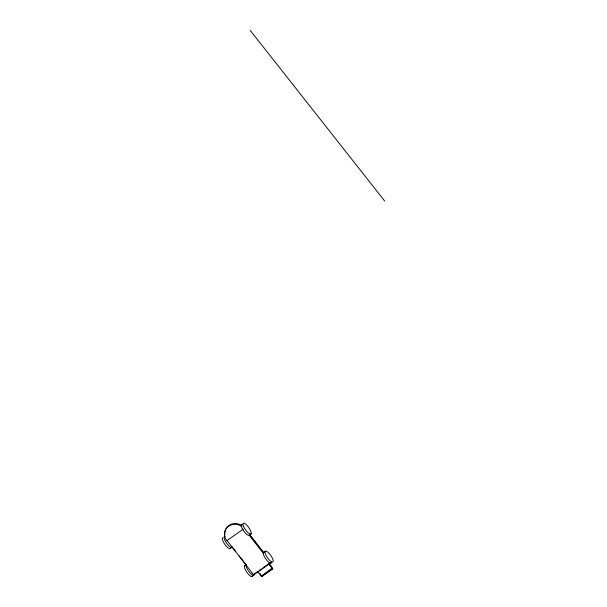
<?xml version="1.0" encoding="UTF-8"?>
<svg xmlns="http://www.w3.org/2000/svg" width="607" height="607" viewBox="0 0 607 607"><rect width="100%" height="100%" fill="white"/><g stroke="black" fill="none" stroke-linecap="round" stroke-linejoin="round"><path stroke-width="0.91" d="M230.539 547.817L230.47 548.28L232.193 547.066L235.675 551.49M245.41 565.61A6.616 1.988 54.9 0 0 244.788 565.603L244.31 566.688A6.616 1.988 54.9 0 0 248.604 574.442A6.616 1.988 54.9 0 0 252.588 575.497M239.166 555.913L246.138 564.76L246.032 565.474A6.616 1.988 54.9 0 0 250.327 573.228A6.616 1.988 54.9 0 0 254.303 574.29M251.123 533.758L251.222 533.037A6.616 1.988 54.9 0 0 245.524 523.985A6.616 1.988 54.9 0 0 244.022 527.407A6.616 1.988 54.9 0 0 250.752 534.122L251.123 533.758L249.029 535.336A6.616 1.988 54.9 0 1 242.975 529.82A6.616 1.988 54.9 0 1 242.33 524.365M265.069 551.452L264.963 552.165A6.616 1.988 54.9 0 0 270.661 561.225A6.616 1.988 54.9 0 0 272.171 557.795A6.616 1.988 54.9 0 0 265.441 551.08L263.347 552.658L263.248 553.379A6.616 1.988 54.9 0 0 267.535 561.126A6.616 1.988 54.9 0 0 271.519 562.188M226.927 540.389L253.673 574.875L253.832 574.526M259.933 573.289L261.655 576.65L257.672 571.589L253.984 574.176M261.321 575.679L261.162 576.028L272.194 568.273L269.045 563.744M266.594 572.932L266.777 572.538M270.775 565.936L269.22 563.342M271.428 569.541L271.61 569.138L269.538 570.595M261.655 576.65L272.687 568.896L272.346 567.924M230.228 548.516L230.099 548.645A6.616 1.988 54.9 0 1 224.507 543.849A6.616 1.988 54.9 0 1 222.777 537.665M232.193 547.066L231.821 547.431A6.616 1.988 54.9 0 1 225.766 541.922A6.616 1.988 54.9 0 1 225.121 536.467M243.24 529.16L226.775 540.731A11.025 10.349 23.7 0 1 227.587 527.013A11.025 10.349 23.7 0 1 241.95 526.633M244.416 565.974L246.138 564.76M259.136 570.55L261.344 569.002M262.816 567.97L267.96 564.351M269.94 562.955L268.696 563.835L272.687 568.896M251.958 576.089L270.889 562.772M261.814 576.301L272.839 568.547M270.479 565.663L270.957 565.534M250.19 30.35L384.701 201.054M263.59 552.423L249.469 534.501L263.347 552.658L263.719 552.294A6.616 1.988 54.9 0 1 264.341 552.302M249.158 535.199L263.279 553.121M224.871 534.957A11.025 10.349 23.7 0 1 229.841 524.896A11.025 10.349 23.7 0 1 241.677 525.518"/></g></svg>
